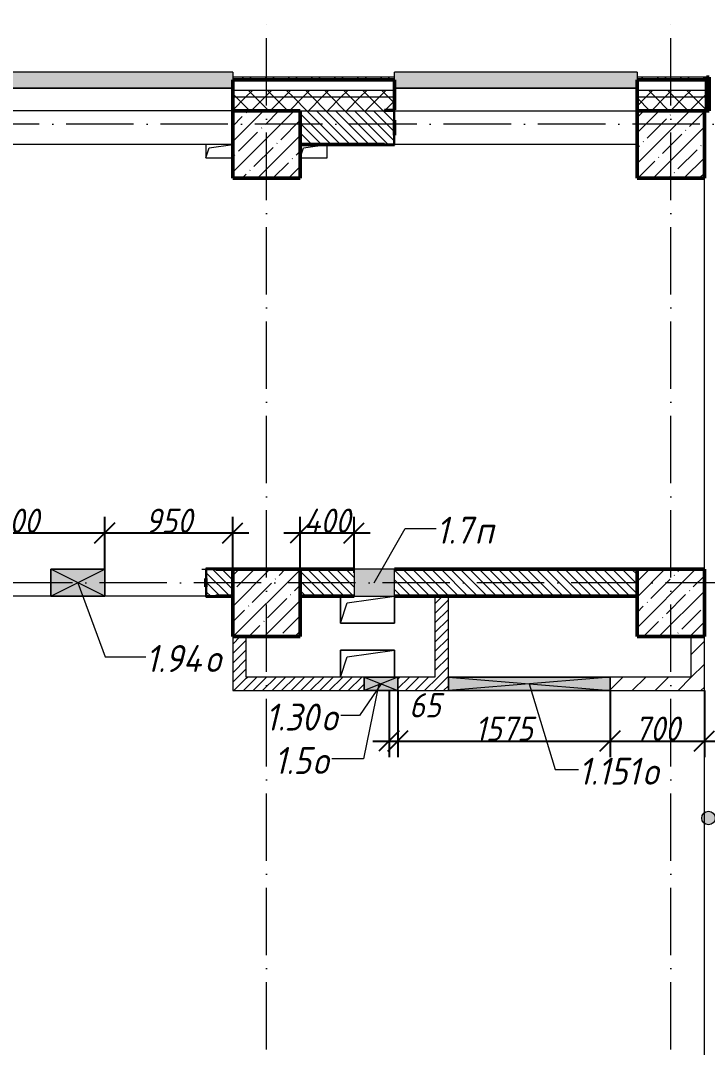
# Model space of a CAD drawing. Header units: millimetres. Extents: x -401725 to 250493, y 305116 to 802890.
# Drawn here: x -143290 to -138193, y 461550 to 469166 of the extents above; entities that cross this region are included whole.
import ezdxf

# ---------------------------------------------------------------- set-up
doc = ezdxf.new("R2010")
doc.units = ezdxf.units.MM
doc.linetypes.add('50_200_ШТРИХ_1Т_ш5_п1_п1_', pattern=[700, 500, -100, 0, -100])
for name, color, linetype, lineweight in [('A-____-____-DIMS', 7, 'Continuous', 9), ('A-DETL-GENF-OTLN', 7, 'Continuous', 9), ('A-FLOR-____-OTLN', 7, 'Continuous', 9), ('A-GENM-____-MCUT', 7, 'Continuous', 25), ('A-GENM-____-OTLN', 7, 'Continuous', 9), ('A-GENM-____-OTLN-1', 7, 'Continuous', 25), ('A-GLAZ-____-IDEN', 7, 'Continuous', 9), ('A-GLAZ-____-OTLN', 7, 'Continuous', 9), ('A-WALL-____-MCUT-2', 7, 'Continuous', 50), ('A-WALL-____-MCUT-3', 7, 'Continuous', 9), ('A-WALL-____-OTLN', 7, 'Continuous', 9), ('A-WALL-____-PATT-1', 7, 'Continuous', 9), ('A-WALL-FNSH-MCUT-1', 7, 'Continuous', 9), ('G-____-____-TEXT', 7, 'Continuous', 9), ('I-WALL-____-OTLN', 7, 'Continuous', 9), ('S-COLS-____-MCUT', 7, 'Continuous', 50), ('S-COLS-____-OTLN', 7, 'Continuous', 9), ('S-GRID-____-OTLN-1', 7, '50_200_ШТРИХ_1Т_ш5_п1_п1_', 9)]:
    doc.layers.add(name, color=color, linetype=linetype, lineweight=lineweight)
doc.layers.add('A-GLAZ-____-OTLN-1', color=7, linetype='Continuous', lineweight=9, true_color=0xc0c0c0)
doc.styles.add('ISOCPEUR_I_10', font='isocpeui.ttf', dxfattribs={"width": 0.9, "height": 180})
doc.styles.add('ISOCPEUR_I_9', font='isocpeui.ttf', dxfattribs={"width": 0.9, "height": 250})
doc.dimstyles.new('ISO-1_8_0_9К_СРЕДНИЙ_Кладочные_3', dxfattribs={"dimscale": 304.8, "dimtxt": 179.276612, "dimasz": 0.492126, "dimexe": 0.393701, "dimexo": 0, "dimgap": 0, "dimtad": 1, "dimdec": 3, "dimrnd": 0.001, "dimdsep": 46, "dimtxsty": 'ISOCPEUR_I_10', "dimblk1": 'OBLIQUE', "dimblk2": 'OBLIQUE', "dimsah": 1, "dimcen": 0.09, "dimdle": 0.393701, "dimazin": 0, "dimtfac": 1, "dimtdec": 4, "dimtix": 1, "dimtmove": 0, "dimatfit": 3, "dimfxl": 1, "dimtvp": 1, "dimtolj": 1, "dimtzin": 0, "dimarcsym": 2})
doc.dimstyles.new('ISO-1_8_0_9К_СРЕДНИЙ_Кладочные_4', dxfattribs={"dimscale": 304.8, "dimtxt": 179.276612, "dimasz": 0.492126, "dimexe": 0.393701, "dimexo": 0, "dimgap": 0, "dimtad": 1, "dimdec": 3, "dimrnd": 0.001, "dimdsep": 46, "dimtxsty": 'ISOCPEUR_I_10', "dimblk1": 'OBLIQUE', "dimblk2": 'OBLIQUE', "dimsah": 1, "dimcen": 0.09, "dimdle": 0.393701, "dimazin": 0, "dimtfac": 1, "dimtdec": 4, "dimtix": 1, "dimtmove": 1, "dimatfit": 3, "dimfxl": 1, "dimtvp": 1, "dimtolj": 1, "dimtzin": 0, "dimarcsym": 2})
pattern_1 = [(45, (-176515.07, 459015.94), (-70.71068, 70.71068), []), (135, (-176515.07, 459015.94), (-70.71068, -70.71068), [])]
pattern_2 = [(135, (-176515.067, 459015.94), (-35.35534, -35.35534), [])]
pattern_3 = [(45, (-176515.067, 459015.94), (-35.35534, 35.35534), [])]
pattern_4 = [(45, (-176515.07, 459015.94), (-84.8528, 84.8528), [])]

# ---------------------------------------------------------------- blocks, each defined once
blk = doc.blocks.new('BSC_Колонна _Прямоугольная - 500х500-V75-АР1_План отверстий 1 этажа в осях 1-64_А-ГГ')
at = {"layer": 'S-COLS-____-OTLN'}
h = blk.add_hatch(dxfattribs=at)
h.set_pattern_fill('FP_107', color=256, style=0, pattern_type=2)
h.set_pattern_definition([(45, (-38050, -5831.04), (-114.04925, 114.04925), []), (45, (-37935.95, -5831.04), (-114.04925, 114.04925), [201.613, -40.323, 3.353, -36.97])])
h.paths.add_polyline_path([(-250, -250), (250, -250), (250, 250), (-250, 250)], flags=0)
at = {"layer": 'S-COLS-____-MCUT'}
for p, q in [((250, 250), (-250, 250)), ((-250, 250), (-250, -250)), ((250, -250), (250, 250)), ((-250, -250), (250, -250))]:
    blk.add_line(p, q, dxfattribs=at)
blk = doc.blocks.new('BSC_Колонна _Прямоугольная - 500х500-V104-АР1_План отверстий 1 этажа в осях 1-64_А-ГГ')
at = {"layer": 'S-COLS-____-OTLN'}
h = blk.add_hatch(dxfattribs=at)
h.set_pattern_fill('FP_136', color=256, style=0, pattern_type=2)
h.set_pattern_definition([(45, (-35050, -5831.04), (-114.04925, 114.04925), []), (45, (-34935.95, -5831.04), (-114.04925, 114.04925), [201.613, -40.323, 3.353, -36.97])])
h.paths.add_polyline_path([(-250, -250), (250, -250), (250, 250), (-250, 250)], flags=0)
at = {"layer": 'S-COLS-____-MCUT'}
for p, q in [((250, 250), (-250, 250)), ((-250, 250), (-250, -250)), ((250, -250), (250, 250)), ((-250, -250), (250, -250))]:
    blk.add_line(p, q, dxfattribs=at)
blk = doc.blocks.new('BSC_Колонна _Прямоугольная - 500х500-V105-АР1_План отверстий 1 этажа в осях 1-64_А-ГГ')
at = {"layer": 'S-COLS-____-OTLN'}
h = blk.add_hatch(dxfattribs=at)
h.set_pattern_fill('FP_137', color=256, style=0, pattern_type=2)
h.set_pattern_definition([(45, (-38050, -9231.04), (-114.04925, 114.04925), []), (45, (-37935.95, -9231.04), (-114.04925, 114.04925), [201.613, -40.323, 3.353, -36.97])])
h.paths.add_polyline_path([(-250, -250), (250, -250), (250, 250), (-250, 250), (-250, 103.4)], flags=0)
at = {"layer": 'S-COLS-____-MCUT'}
for p, q in [((250, 250), (-250, 250)), ((-250, 250), (-250, -250)), ((250, -250), (250, 250)), ((-250, -250), (250, -250))]:
    blk.add_line(p, q, dxfattribs=at)
blk = doc.blocks.new('Фахверк_СКБ_Уголок - 250_2700-27497298-АР1_План отверстий 1 этажа в осях 1-64_А-ГГ')
at = {"layer": 'A-GENM-____-MCUT'}
for p, q in [((200, 181), (125, 181)), ((125, 181), (125, 106)), ((131, 106), (131, 175)), ((131, 175), (200, 175)), ((200, 175), (200, 181)), ((125, 106), (131, 106)), ((131, -6), (125, -6)), ((125, -6), (125, -81)), ((131, -75), (131, -6)), ((200, -75), (131, -75)), ((200, -81), (200, -75)), ((125, -81), (200, -81))]:
    blk.add_line(p, q, dxfattribs=at)
blk = doc.blocks.new('Фахверк_СКБ_Уголок - 200_4010_1-27904659-АР1_План отверстий 1 этажа в осях 1-64_А-ГГ')
at = {"layer": 'A-GENM-____-MCUT'}
for p, q in [((125, 156), (50, 156)), ((50, 156), (50, 150)), ((125, 81), (125, 156)), ((50, 150), (119, 150)), ((119, 150), (119, 81)), ((119, 81), (125, 81)), ((125, 19), (119, 19)), ((119, 19), (119, -50)), ((125, -56), (125, 19)), ((119, -50), (50, -50)), ((50, -50), (50, -56)), ((50, -56), (125, -56))]:
    blk.add_line(p, q, dxfattribs=at)
blk = doc.blocks.new('AR_Отверстие Ниша - Лючок-32404260-АР1_План отверстий 1 этажа в осях 1-64_А-ГГ')
at = {"layer": 'A-GLAZ-____-OTLN'}
blk.add_hatch(color=256, dxfattribs=at).paths.add_polyline_path([(150, 100), (-150, 100), (-150, -100), (150, -100)], flags=0)
for p, q in [((150, 100), (-150, 100)), ((-150, 100), (-150, -100)), ((150, -100), (150, 100)), ((-150, -100), (150, -100))]:
    blk.add_line(p, q, dxfattribs=at)
blk = doc.blocks.new('AR_Отверстие прямоугольное _в плите_ - AR_Отверстие прямоугольное _в плите_-30459223-АР1_План отверстий 1 этажа в осях 1-64_А-ГГ')
at = {"layer": 'A-GENM-____-OTLN'}
for p, q in [((-200, 100), (-200, -100)), ((-150, 50), (200, 100)), ((200, -100), (200, 100)), ((-200, -100), (-150, 50)), ((-200, -100), (200, -100))]:
    blk.add_line(p, q, dxfattribs=at)
blk = doc.blocks.new('AR_Отверстие прямоугольное _в плите_ - AR_Отверстие прямоугольное _в плите_-V178-АР1_План отверстий 1 этажа в осях 1-64_А-ГГ')
at = {"layer": 'A-GENM-____-OTLN'}
for p, q in [((-100, 50), (-100, -50)), ((-100, -50), (-75, 25)), ((-75, 25), (100, 50)), ((-100, -50), (100, -50))]:
    blk.add_line(p, q, dxfattribs=at)
blk = doc.blocks.new('AR_Отверстие прямоугольное _в плите_ - AR_Отверстие прямоугольное _в плите_-V177-АР1_План отверстий 1 этажа в осях 1-64_А-ГГ')
at = {"layer": 'A-GENM-____-OTLN'}
for p, q in [((-100, -50), (-75, 25)), ((-75, 25), (100, 50)), ((100, -50), (100, 50)), ((-100, -50), (100, -50))]:
    blk.add_line(p, q, dxfattribs=at)
blk = doc.blocks.new('AR_Отверстие прямоугольное _в плите_ - AR_Отверстие прямоугольное _в плите_-V203-АР1_План отверстий 1 этажа в осях 1-64_А-ГГ')
at = {"layer": 'A-GENM-____-OTLN'}
for p, q in [((200, 100), (-200, 100)), ((-200, 100), (-200, -100)), ((-150, 50), (200, 100)), ((200, -100), (200, 100)), ((-200, -100), (-150, 50))]:
    blk.add_line(p, q, dxfattribs=at)
blk = doc.blocks.new('Отлив_СКБ - Отлив витража_120_НВФ-31885689-АР1_План отверстий 1 этажа в осях 1-64_А-ГГ')
at = {"layer": 'A-GLAZ-____-OTLN-1'}
for points in [[(1800, 2), (1800, 120), (0, 120), (0, 2), (1264.5, 2)], [(1264.5, 0), (1800, 0), (1800, 2), (0, 2), (0, 0)]]:
    blk.add_hatch(color=256, dxfattribs=at).paths.add_polyline_path(points, flags=0)
at = {"layer": 'A-GLAZ-____-OTLN'}
for p, q in [((0, 83), (0, 120)), ((1800, 120), (0, 120)), ((1800, 120), (1800, 83)), ((0, 2), (1800, 2)), ((1800, 0), (0, 0))]:
    blk.add_line(p, q, dxfattribs=at)
blk = doc.blocks.new('Стены 4 - Стены 4-31195499-АР1_План отверстий 1 этажа в осях 1-64_А-ГГ')
at = {"layer": 'A-WALL-____-MCUT-2'}
for p, q in [((-1798.5, 41030.2), (-1798.5, 41010.2)), ((-1548.5, 41030.2), (-1798.5, 41030.2)), ((-1798.5, 41010.2), (-1548.5, 41010.2)), ((-1548.5, 41010.2), (-1548.5, 41030.2))]:
    blk.add_line(p, q, dxfattribs=at)
blk = doc.blocks.new('AR_Отверстие прямоугольное _в стене__БезПР - AR_Отверстие прямоугольное _в стене__БезПР-36428102-АР1_План отверстий 1 этажа в осях 1-64_А-ГГ')
at = {"layer": 'A-GLAZ-____-OTLN'}
blk.add_hatch(color=256, dxfattribs=at).paths.add_polyline_path([(600, -50), (600, 50), (-600, 50), (-600, -50)], flags=0)
at = {"layer": 'A-DETL-GENF-OTLN'}
for p, q in [((-600, -50), (-600, 50)), ((-600, 50), (600, 50)), ((600, 50), (-600, -50)), ((-600, 50), (600, -50)), ((600, 50), (-600, 50)), ((-600, 50), (-600, -50)), ((600, 50), (600, -50)), ((600, -50), (600, 50)), ((600, -50), (-600, -50)), ((-600, -50), (600, -50))]:
    blk.add_line(p, q, dxfattribs=at)
at = {"layer": 'A-GLAZ-____-OTLN'}
blk.add_line((600, 50), (-600, 50), dxfattribs=at)
blk = doc.blocks.new('AR_Отверстие прямоугольное _в стене__БезПР - AR_Отверстие прямоугольное _в стене__БезПР-36428135-АР1_План отверстий 1 этажа в осях 1-64_А-ГГ')
at = {"layer": 'A-GLAZ-____-OTLN'}
blk.add_hatch(color=256, dxfattribs=at).paths.add_polyline_path([(125, -50), (125, 50), (-125, 50), (-125, -50)], flags=0)
at = {"layer": 'A-DETL-GENF-OTLN'}
for p, q in [((-125, -50), (-125, 50)), ((-125, 50), (125, 50)), ((125, 50), (-125, -50)), ((-125, 50), (125, -50)), ((125, 50), (-125, 50)), ((-125, 50), (-125, -50)), ((125, 50), (125, -50)), ((125, -50), (125, 50)), ((125, -50), (-125, -50)), ((-125, -50), (125, -50))]:
    blk.add_line(p, q, dxfattribs=at)
blk = doc.blocks.new('AR_Отверстие прямоугольное _в стене__БезПР - AR_Отверстие прямоугольное _в стене__БезПР-36428632-АР1_План отверстий 1 этажа в осях 1-64_А-ГГ')
at = {"layer": 'A-GLAZ-____-OTLN'}
blk.add_hatch(color=256, dxfattribs=at).paths.add_polyline_path([(-200, 100), (-200, -100), (200, -100), (200, 100)], flags=0)
at = {"layer": 'A-DETL-GENF-OTLN'}
for p, q in [((-200, -100), (-200, 100)), ((-200, 100), (200, 100)), ((200, 100), (-200, -100)), ((-200, 100), (200, -100)), ((200, 100), (-200, 100)), ((-200, 100), (-200, -100)), ((200, 100), (200, -100)), ((200, -100), (200, 100)), ((200, -100), (-200, -100)), ((-200, -100), (200, -100))]:
    blk.add_line(p, q, dxfattribs=at)
at = {"layer": 'A-GLAZ-____-OTLN'}
blk.add_line((200, 100), (-200, 100), dxfattribs=at)
blk = doc.blocks.new('_Oblique')
at = {"color": 0, "linetype": 'ByBlock', "lineweight": -2}
blk.add_line((-0.5, -0.5), (0.5, 0.5), dxfattribs=at)
blk = doc.blocks.new('*D13389')
at = {"layer": 'A-____-____-DIMS', "color": 0, "lineweight": -2, "transparency": 16777216}
for p, q in [((-141215.1, 465097), (-141215.1, 465486.4)), ((-140815.1, 465070.5), (-140815.1, 465486.4)), ((-141335.1, 465366.4), (-140695.1, 465366.4))]:
    blk.add_line(p, q, dxfattribs=at)
at = {"layer": 'Defpoints', "color": 0, "transparency": 16777216}
for p in [(-140815.1, 465366.4), (-141215.1, 465097), (-140815.1, 465070.5)]:
    blk.add_point(p, dxfattribs=at)
at = {"layer": 'A-____-____-DIMS', "color": 0, "lineweight": -2, "transparency": 16777216, "xscale": 150, "yscale": 150, "zscale": 150, "rotation": 180}
blk.add_blockref('_Oblique', (-141215.1, 465366.4), dxfattribs=at)
at = {"layer": 'A-____-____-DIMS', "color": 0, "lineweight": -2, "transparency": 16777216, "xscale": 150, "yscale": 150, "zscale": 150}
blk.add_blockref('_Oblique', (-140815.1, 465366.4), dxfattribs=at)
at = {"layer": 'A-____-____-DIMS', "color": 0, "transparency": 16777216, "insert": (-141015.1, 465456.4), "char_height": 180, "width": 426.127, "attachment_point": 5, "style": 'ISOCPEUR_I_10'}
blk.add_mtext('\\A1;400', dxfattribs=at)
blk = doc.blocks.new('*D13390')
at = {"layer": 'A-____-____-DIMS', "color": 0, "lineweight": -2, "transparency": 16777216}
for p, q in [((-144065.1, 465031.5), (-144065.1, 465486.4)), ((-142665.1, 465097), (-142665.1, 465486.4)), ((-144185.1, 465366.4), (-142545.1, 465366.4))]:
    blk.add_line(p, q, dxfattribs=at)
at = {"layer": 'Defpoints', "color": 0, "transparency": 16777216}
for p in [(-142665.1, 465366.4), (-142665.1, 465097), (-144065.1, 465031.5)]:
    blk.add_point(p, dxfattribs=at)
at = {"layer": 'A-____-____-DIMS', "color": 0, "lineweight": -2, "transparency": 16777216, "xscale": 150, "yscale": 150, "zscale": 150, "rotation": 180}
blk.add_blockref('_Oblique', (-144065.1, 465366.4), dxfattribs=at)
at = {"layer": 'A-____-____-DIMS', "color": 0, "lineweight": -2, "transparency": 16777216, "xscale": 150, "yscale": 150, "zscale": 150}
blk.add_blockref('_Oblique', (-142665.1, 465366.4), dxfattribs=at)
at = {"layer": 'A-____-____-DIMS', "color": 0, "transparency": 16777216, "insert": (-143365.1, 465456.4), "char_height": 180, "width": 521.281, "attachment_point": 5, "style": 'ISOCPEUR_I_10'}
blk.add_mtext('\\A1;1400', dxfattribs=at)
blk = doc.blocks.new('*D13391')
at = {"layer": 'A-____-____-DIMS', "color": 0, "lineweight": -2, "transparency": 16777216}
for p, q in [((-142665.1, 465097), (-142665.1, 465486.4)), ((-141715.1, 465097), (-141715.1, 465486.4)), ((-142785.1, 465366.4), (-141595.1, 465366.4))]:
    blk.add_line(p, q, dxfattribs=at)
at = {"layer": 'Defpoints', "color": 0, "transparency": 16777216}
for p in [(-141715.1, 465366.4), (-142665.1, 465097), (-141715.1, 465097)]:
    blk.add_point(p, dxfattribs=at)
at = {"layer": 'A-____-____-DIMS', "color": 0, "lineweight": -2, "transparency": 16777216, "xscale": 150, "yscale": 150, "zscale": 150, "rotation": 180}
blk.add_blockref('_Oblique', (-142665.1, 465366.4), dxfattribs=at)
at = {"layer": 'A-____-____-DIMS', "color": 0, "lineweight": -2, "transparency": 16777216, "xscale": 150, "yscale": 150, "zscale": 150}
blk.add_blockref('_Oblique', (-141715.1, 465366.4), dxfattribs=at)
at = {"layer": 'A-____-____-DIMS', "color": 0, "transparency": 16777216, "insert": (-142190.1, 465456.4), "char_height": 180, "width": 409.578, "attachment_point": 5, "style": 'ISOCPEUR_I_10'}
blk.add_mtext('\\A1;950', dxfattribs=at)
blk = doc.blocks.new('*D13441')
at = {"layer": 'A-____-____-DIMS', "color": 0, "lineweight": -2, "transparency": 16777216}
for p, q in [((-140555.1, 464197), (-140555.1, 463702.6)), ((-140490.1, 464197), (-140490.1, 463702.6)), ((-140675.1, 463822.6), (-140370.1, 463822.6))]:
    blk.add_line(p, q, dxfattribs=at)
at = {"layer": 'Defpoints', "color": 0, "transparency": 16777216}
for p in [(-140555.1, 464197), (-140490.1, 464197), (-140490.1, 463822.6)]:
    blk.add_point(p, dxfattribs=at)
at = {"layer": 'A-____-____-DIMS', "color": 0, "lineweight": -2, "transparency": 16777216, "xscale": 150, "yscale": 150, "zscale": 150, "rotation": 180}
blk.add_blockref('_Oblique', (-140555.1, 463822.6), dxfattribs=at)
at = {"layer": 'A-____-____-DIMS', "color": 0, "lineweight": -2, "transparency": 16777216, "xscale": 150, "yscale": 150, "zscale": 150}
blk.add_blockref('_Oblique', (-140490.1, 463822.6), dxfattribs=at)
at = {"layer": 'A-____-____-DIMS', "color": 0, "transparency": 16777216, "insert": (-140406.6, 464177.7), "char_height": 180, "width": 273.052, "attachment_point": 1, "line_spacing_factor": 1.149209, "style": 'ISOCPEUR_I_10'}
blk.add_mtext('\\A1;65', dxfattribs=at)
blk = doc.blocks.new('*D13442')
at = {"layer": 'A-____-____-DIMS', "color": 0, "lineweight": -2, "transparency": 16777216}
for p, q in [((-140490.1, 464197), (-140490.1, 463702.6)), ((-138915.1, 464197), (-138915.1, 463702.6)), ((-140610.1, 463822.6), (-138795.1, 463822.6))]:
    blk.add_line(p, q, dxfattribs=at)
at = {"layer": 'Defpoints', "color": 0, "transparency": 16777216}
for p in [(-140490.1, 464197), (-138915.1, 464197), (-138915.1, 463822.6)]:
    blk.add_point(p, dxfattribs=at)
at = {"layer": 'A-____-____-DIMS', "color": 0, "lineweight": -2, "transparency": 16777216, "xscale": 150, "yscale": 150, "zscale": 150, "rotation": 180}
blk.add_blockref('_Oblique', (-140490.1, 463822.6), dxfattribs=at)
at = {"layer": 'A-____-____-DIMS', "color": 0, "lineweight": -2, "transparency": 16777216, "xscale": 150, "yscale": 150, "zscale": 150}
blk.add_blockref('_Oblique', (-138915.1, 463822.6), dxfattribs=at)
at = {"layer": 'A-____-____-DIMS', "color": 0, "transparency": 16777216, "insert": (-139702.6, 463913.7), "char_height": 180, "width": 504.733, "attachment_point": 5, "style": 'ISOCPEUR_I_10'}
blk.add_mtext('\\A1;1575', dxfattribs=at)
blk = doc.blocks.new('*D13443')
at = {"layer": 'A-____-____-DIMS', "color": 0, "lineweight": -2, "transparency": 16777216}
for p, q in [((-138915.1, 464197), (-138915.1, 463702.6)), ((-138215.1, 464197), (-138215.1, 463702.6)), ((-139035.1, 463822.6), (-138095.1, 463822.6))]:
    blk.add_line(p, q, dxfattribs=at)
at = {"layer": 'Defpoints', "color": 0, "transparency": 16777216}
for p in [(-138915.1, 464197), (-138215.1, 464197), (-138215.1, 463822.6)]:
    blk.add_point(p, dxfattribs=at)
at = {"layer": 'A-____-____-DIMS', "color": 0, "lineweight": -2, "transparency": 16777216, "xscale": 150, "yscale": 150, "zscale": 150, "rotation": 180}
blk.add_blockref('_Oblique', (-138915.1, 463822.6), dxfattribs=at)
at = {"layer": 'A-____-____-DIMS', "color": 0, "lineweight": -2, "transparency": 16777216, "xscale": 150, "yscale": 150, "zscale": 150}
blk.add_blockref('_Oblique', (-138215.1, 463822.6), dxfattribs=at)
at = {"layer": 'A-____-____-DIMS', "color": 0, "transparency": 16777216, "insert": (-138565.1, 463913.7), "char_height": 180, "width": 409.578, "attachment_point": 5, "style": 'ISOCPEUR_I_10'}
blk.add_mtext('\\A1;700', dxfattribs=at)

msp = doc.modelspace()

# ---------------------------------------------------------------- hatches: boundary and pattern name
at = {"layer": 'A-WALL-____-PATT-1'}
h = msp.add_hatch(dxfattribs=at)
h.set_pattern_fill('FP_3', color=256, style=0, pattern_type=2)
h.set_pattern_definition([(45, (-176515.07, 459015.94), (-85.5366, 85.5366), []), (45, (-176458.04, 459015.94), (-85.5366, 85.5366), [])])
h.paths.add_polyline_path([(-138200.0675, 468726.983), (-138200.0675, 468746.983), (-138715.0675, 468746.983), (-138715.0675, 468726.983), (-138529.5354, 468726.983)], flags=0)
h.paths.add_polyline_path([(-140515.0675, 468726.983), (-140515.0675, 468746.983), (-141715.0675, 468746.983), (-141715.0675, 468726.983), (-141180.7318, 468726.983)], flags=0)
h.paths.add_polyline_path([(-143515.0675, 468726.983), (-143515.0675, 468746.983), (-144715.0675, 468746.983), (-144715.0675, 468726.983)], flags=0)
h.paths.add_polyline_path([(-146515.0675, 468726.983), (-146515.0675, 468746.983), (-147715.0675, 468746.983), (-147715.0675, 468726.983)], flags=0)
h.paths.add_polyline_path([(-149515.0675, 468726.983), (-149515.0675, 468746.983), (-152665.0675, 468746.983), (-152665.0675, 468726.983), (-151785.5175, 468726.983)], flags=0)
h = msp.add_hatch(dxfattribs=at)
h.set_pattern_fill('FP_1', color=256, style=0, pattern_type=2)
h.set_pattern_definition(pattern_1)
h.paths.add_polyline_path([(-138529.5354, 468596.983), (-138200.0675, 468596.983), (-138200.0675, 468646.983), (-138715.0675, 468646.983), (-138715.0675, 468596.983)], flags=0)
h.paths.add_polyline_path([(-140515.0675, 468596.983), (-140515.0675, 468646.983), (-141715.0675, 468646.983), (-141715.0675, 468596.983), (-141180.7318, 468596.983)], flags=0)
h.paths.add_polyline_path([(-143515.0675, 468596.983), (-143515.0675, 468646.983), (-144715.0675, 468646.983), (-144715.0675, 468596.983)], flags=0)
h.paths.add_polyline_path([(-146515.0675, 468596.983), (-146515.0675, 468646.983), (-147715.0675, 468646.983), (-147715.0675, 468596.983)], flags=0)
h.paths.add_polyline_path([(-149515.0675, 468596.983), (-149515.0675, 468646.983), (-152688.0675, 468646.983), (-152688.0675, 468596.983), (-151785.5175, 468596.983)], flags=0)
h = msp.add_hatch(dxfattribs=at)
h.set_pattern_fill('FP_1', color=256, style=0, pattern_type=2)
h.set_pattern_definition(pattern_1)
h.paths.add_polyline_path([(-138529.5354, 468496.983), (-138200.0675, 468496.983), (-138200.0675, 468596.983), (-138715.0675, 468596.983), (-138715.0675, 468496.983)], flags=0)
h.paths.add_polyline_path([(-141715.0675, 468496.983), (-140590.0675, 468496.983), (-140590.0675, 468502.983), (-140515.0675, 468502.983), (-140515.0675, 468596.983), (-141715.0675, 468596.983)], flags=0)
h.paths.add_polyline_path([(-143590.0675, 468496.983), (-143590.0675, 468502.983), (-143515.0675, 468502.983), (-143515.0675, 468596.983), (-144715.0675, 468596.983), (-144715.0675, 468502.983), (-144640.0675, 468502.983), (-144640.0675, 468496.983)], flags=0)
h.paths.add_polyline_path([(-146590.0675, 468496.983), (-146590.0675, 468502.983), (-146515.0675, 468502.983), (-146515.0675, 468596.983), (-147715.0675, 468596.983), (-147715.0675, 468496.983), (-147215.0675, 468496.983)], flags=0)
h.paths.add_polyline_path([(-149590.0675, 468496.983), (-149590.0675, 468502.983), (-149515.0675, 468502.983), (-149515.0675, 468596.983), (-152688.0675, 468596.983), (-152688.0675, 468496.983), (-150215.0675, 468496.983)], flags=0)
h = msp.add_hatch(dxfattribs=at)
h.set_pattern_fill('FP_6', color=256, style=0, pattern_type=2)
h.set_pattern_definition(pattern_2)
h.paths.add_polyline_path([(-141215.0675, 468246.983), (-140521.0675, 468246.983), (-140521.0675, 468315.983), (-140515.0675, 468315.983), (-140515.0675, 468427.983), (-140521.0675, 468427.983), (-140521.0675, 468496.983), (-141215.0675, 468496.983)], flags=0)
h = msp.add_hatch(dxfattribs=at)
h.set_pattern_fill('FP_6', color=256, style=0, pattern_type=2)
h.set_pattern_definition(pattern_2)
h.paths.add_polyline_path([(-141840.0675, 464896.983), (-141715.0675, 464896.983), (-141715.0675, 465096.983), (-141909.0675, 465096.983), (-141909.0675, 465027.983), (-141915.0675, 465027.983), (-141915.0675, 464965.983), (-141909.0675, 464965.983), (-141909.0675, 464896.983)], flags=0)
h.paths.add_polyline_path([(-143790.0675, 464896.983), (-143721.0675, 464896.983), (-143721.0675, 464965.983), (-143715.0675, 464965.983), (-143715.0675, 465027.983), (-143721.0675, 465027.983), (-143721.0675, 465096.983), (-144065.0675, 465096.983), (-144065.0675, 464896.983)], flags=0)
h.paths.add_polyline_path([(-145409.0675, 464896.983), (-144665.0675, 464896.983), (-144665.0675, 465096.983), (-145409.0675, 465096.983), (-145409.0675, 465027.983), (-145415.0675, 465027.983), (-145415.0675, 464965.983), (-145409.0675, 464965.983), (-145409.0675, 464910.3909)], flags=0)
h.paths.add_polyline_path([(-146121.0675, 464896.983), (-146121.0675, 464965.983), (-146115.0675, 464965.983), (-146115.0675, 465027.983), (-146121.0675, 465027.983), (-146121.0675, 465096.983), (-146409.0675, 465096.983), (-146409.0675, 465027.983), (-146415.0675, 465027.983), (-146415.0675, 464965.983), (-146409.0675, 464965.983), (-146409.0675, 464896.983), (-146190.0675, 464896.983)], flags=0)
h.paths.add_polyline_path([(-147121.0675, 464896.983), (-147121.0675, 464965.983), (-147115.0675, 464965.983), (-147115.0675, 465027.983), (-147121.0675, 465027.983), (-147121.0675, 465096.983), (-147215.0675, 465096.983), (-147215.0675, 464896.983), (-147190.0675, 464896.983)], flags=0)
h = msp.add_hatch(dxfattribs=at)
h.set_pattern_fill('FP_6', color=256, style=0, pattern_type=2)
h.set_pattern_definition(pattern_2)
h.paths.add_polyline_path([(-140515.0675, 464896.983), (-138715.0675, 464896.983), (-138715.0675, 465096.983), (-140515.0675, 465096.983)], flags=0)
h.paths.add_polyline_path([(-141215.0675, 464896.983), (-140815.0675, 464896.983), (-140815.0675, 465096.983), (-141215.0675, 465096.983)], flags=0)
h = msp.add_hatch(dxfattribs=at)
h.set_pattern_fill('FP_5', color=256, style=0, pattern_type=2)
h.set_pattern_definition(pattern_3)
h.paths.add_polyline_path([(-140115.0675, 464296.983), (-140115.0675, 464896.983), (-140215.0675, 464896.983), (-140215.0675, 464296.983)], flags=0)
h = msp.add_hatch(dxfattribs=at)
h.set_pattern_fill('FP_5', color=256, style=0, pattern_type=2)
h.set_pattern_definition(pattern_3)
h.paths.add_polyline_path([(-141615.0675, 464196.983), (-141615.0675, 464596.983), (-141715.0675, 464596.983), (-141715.0675, 464196.983)], flags=0)
h = msp.add_hatch(dxfattribs=at)
h.set_pattern_fill('FP_4', color=256, style=0, pattern_type=2)
h.set_pattern_definition(pattern_4)
h.paths.add_polyline_path([(-138215.0675, 464196.983), (-138215.0675, 464596.983), (-138315.0675, 464596.983), (-138315.0675, 464196.983)], flags=0)
h = msp.add_hatch(dxfattribs=at)
h.set_pattern_fill('FP_5', color=256, style=0, pattern_type=2)
h.set_pattern_definition(pattern_3)
h.paths.add_polyline_path([(-140115.0675, 464196.983), (-140115.0675, 464296.983), (-140490.0675, 464296.983), (-140490.0675, 464196.983)], flags=0)
h.paths.add_polyline_path([(-141180.7318, 464196.983), (-140740.0675, 464196.983), (-140740.0675, 464296.983), (-141615.0675, 464296.983), (-141615.0675, 464196.983)], flags=0)
h = msp.add_hatch(dxfattribs=at)
h.set_pattern_fill('FP_4', color=256, style=0, pattern_type=2)
h.set_pattern_definition(pattern_4)
h.paths.add_polyline_path([(-138315.0675, 464196.983), (-138315.0675, 464296.983), (-138915.0675, 464296.983), (-138915.0675, 464196.983)], flags=0)
at = {"layer": 'G-____-____-TEXT'}
h = msp.add_hatch(color=256, dxfattribs=at)
edge = h.paths.add_edge_path(flags=0)
edge.add_arc((-138185.073, 463251.3472), 50, 0, 360)
at = {"layer": 'S-COLS-____-OTLN'}
h = msp.add_hatch(dxfattribs=at)
h.set_pattern_fill('FP_27', color=256, style=0, pattern_type=2)
h.set_pattern_definition([(45, (-176515.07, 459015.94), (-114.04925, 114.04925), []), (45, (-176401.02, 459015.94), (-114.04925, 114.04925), [201.612, -40.322, 3.353, -36.97])])
h.paths.add_polyline_path([(-141715.0675, 467996.983), (-141215.0675, 467996.983), (-141215.0675, 468496.983), (-141715.0675, 468496.983)], flags=0)

# ---------------------------------------------------------------- linework, layer by layer
at = {"layer": 'A-FLOR-____-OTLN'}
for p, q in [((-138215.0675, 465096.983), (-138215.0675, 467996.983)), ((-140915.0675, 464696.983), (-140915.0675, 464896.983)), ((-140515.0675, 464896.983), (-140515.0675, 464696.983)), ((-140515.0675, 464696.983), (-140915.0675, 464696.983)), ((-140915.0675, 464496.983), (-140515.0675, 464496.983)), ((-140915.0675, 464296.983), (-140915.0675, 464496.983)), ((-140515.0675, 464496.983), (-140515.0675, 464296.983)), ((-138215.0675, 457596.983), (-138215.0675, 464196.983))]:
    msp.add_line(p, q, dxfattribs=at)
at = {"layer": 'A-GLAZ-____-IDEN'}
for p, q in [((-140665.0675, 464996.983), (-140435.4199, 465398.5954)), ((-140435.4199, 465398.5954), (-140205.7724, 465398.5954)), ((-142865.0675, 464996.983), (-142662.2869, 464446.8516)), ((-142662.2869, 464446.8516), (-142360.8518, 464446.8516)), ((-140615.0675, 464246.983), (-140774.7083, 464012.4696)), ((-140630.0675, 464246.983), (-140744.6946, 463690.7224)), ((-139515.0675, 464246.983), (-139323.3667, 463610.9968)), ((-140774.7083, 464012.4696), (-140913.6521, 464012.4696)), ((-140744.6946, 463690.7224), (-140978.896, 463690.7224)), ((-139323.3667, 463610.9968), (-139150.0214, 463610.9968))]:
    msp.add_line(p, q, dxfattribs=at)
at = {"layer": 'A-WALL-____-MCUT-2'}
for p, q in [((-140515.0675, 468726.983), (-141715.0675, 468726.983)), ((-141715.0675, 468726.983), (-141715.0675, 468496.983)), ((-140515.0675, 468502.983), (-140515.0675, 468726.983)), ((-138200.0675, 468726.983), (-138715.0675, 468726.983)), ((-138715.0675, 468726.983), (-138715.0675, 468496.983)), ((-138200.0675, 468496.983), (-138200.0675, 468726.983)), ((-141715.0675, 468496.983), (-141215.0675, 468496.983)), ((-141215.0675, 468496.983), (-141215.0675, 468246.983)), ((-138215.0675, 468496.983), (-138200.0675, 468496.983)), ((-140515.0675, 468315.983), (-140515.0675, 468427.983)), ((-141215.0675, 468246.983), (-140590.0675, 468246.983)), ((-141715.0675, 465096.983), (-141840.0675, 465096.983)), ((-140815.0675, 465096.983), (-141215.0675, 465096.983)), ((-138715.0675, 465096.983), (-140515.0675, 465096.983)), ((-141915.0675, 465027.983), (-141915.0675, 464965.983)), ((-141840.0675, 464896.983), (-141715.0675, 464896.983)), ((-141215.0675, 464896.983), (-140815.0675, 464896.983)), ((-140515.0675, 464896.983), (-138715.0675, 464896.983))]:
    msp.add_line(p, q, dxfattribs=at)
at = {"layer": 'A-WALL-____-MCUT-3'}
for p, q in [((-140515.0675, 468646.983), (-141715.0675, 468646.983)), ((-140515.0675, 468596.983), (-141715.0675, 468596.983)), ((-138200.0675, 468646.983), (-138715.0675, 468646.983)), ((-138200.0675, 468596.983), (-138715.0675, 468596.983)), ((-141215.0675, 468496.983), (-140590.0675, 468496.983))]:
    msp.add_line(p, q, dxfattribs=at)
at = {"layer": 'A-WALL-____-OTLN'}
for p, q in [((-141715.0675, 468496.983), (-143515.0675, 468496.983)), ((-140515.0675, 468496.983), (-138715.0675, 468496.983)), ((-141715.0675, 468246.983), (-143515.0675, 468246.983)), ((-138715.0675, 468246.983), (-140515.0675, 468246.983))]:
    msp.add_line(p, q, dxfattribs=at)
at = {"layer": 'A-WALL-FNSH-MCUT-1'}
for p, q in [((-140515.0675, 468746.983), (-141715.0675, 468746.983)), ((-141715.0675, 468746.983), (-141715.0675, 468726.983)), ((-140515.0675, 468726.983), (-140515.0675, 468746.983)), ((-140515.0675, 468726.983), (-140515.0675, 468726.983)), ((-138200.0675, 468746.983), (-138715.0675, 468746.983)), ((-138715.0675, 468746.983), (-138715.0675, 468726.983)), ((-138200.0675, 468726.983), (-138200.0675, 468746.983)), ((-140215.0675, 464896.983), (-140215.0675, 464296.983)), ((-140115.0675, 464296.983), (-140115.0675, 464896.983)), ((-141715.0675, 464596.983), (-141715.0675, 464196.983)), ((-141615.0675, 464296.983), (-141615.0675, 464596.983)), ((-138315.0675, 464596.983), (-138315.0675, 464296.983)), ((-138215.0675, 464196.983), (-138215.0675, 464596.983)), ((-140740.0675, 464296.983), (-141615.0675, 464296.983)), ((-140215.0675, 464296.983), (-140490.0675, 464296.983)), ((-138315.0675, 464296.983), (-138915.0675, 464296.983)), ((-141715.0675, 464196.983), (-140740.0675, 464196.983)), ((-140490.0675, 464196.983), (-140115.0675, 464196.983)), ((-138915.0675, 464196.983), (-138215.0675, 464196.983))]:
    msp.add_line(p, q, dxfattribs=at)
at = {"layer": 'G-____-____-TEXT'}
msp.add_circle((-138185.073, 463251.3472), 50, dxfattribs=at)
at = {"layer": 'I-WALL-____-OTLN'}
for p, q in [((-141945.0675, 465096.983), (-141915.0675, 465096.983)), ((-143065.0675, 464896.983), (-143715.0675, 464896.983)), ((-141915.0675, 464896.983), (-142665.0675, 464896.983))]:
    msp.add_line(p, q, dxfattribs=at)
at = {"layer": 'S-COLS-____-MCUT'}
for p, q in [((-141215.0675, 468496.983), (-141715.0675, 468496.983)), ((-141715.0675, 468496.983), (-141715.0675, 467996.983)), ((-141215.0675, 467996.983), (-141215.0675, 468496.983)), ((-141715.0675, 467996.983), (-141215.0675, 467996.983))]:
    msp.add_line(p, q, dxfattribs=at)
at = {"layer": 'S-GRID-____-OTLN-1'}
for p, q in [((-141465.0675, 454533.3346), (-141465.0675, 469166.4803)), ((-138465.0675, 454533.3346), (-138465.0675, 469166.4803)), ((-72440.6609, 468396.983), (-180971.4299, 468396.983)), ((-86196.2802, 464996.983), (-181183.8377, 464996.983))]:
    msp.add_line(p, q, dxfattribs=at)

# ---------------------------------------------------------------- block references
at = {"layer": 'A-GENM-____-OTLN'}
for name, p in [('AR_Отверстие прямоугольное _в плите_ - AR_Отверстие прямоугольное _в плите_-V178-АР1_План отверстий 1 этажа в осях 1-64_А-ГГ', (-141815.0675, 468196.983)), ('AR_Отверстие прямоугольное _в плите_ - AR_Отверстие прямоугольное _в плите_-V177-АР1_План отверстий 1 этажа в осях 1-64_А-ГГ', (-141115.0675, 468196.983)), ('AR_Отверстие прямоугольное _в плите_ - AR_Отверстие прямоугольное _в плите_-30459223-АР1_План отверстий 1 этажа в осях 1-64_А-ГГ', (-140715.0675, 464796.983)), ('AR_Отверстие прямоугольное _в плите_ - AR_Отверстие прямоугольное _в плите_-V203-АР1_План отверстий 1 этажа в осях 1-64_А-ГГ', (-140715.0675, 464396.983))]:
    msp.add_blockref(name, p, dxfattribs=at)
at = {"layer": 'A-GENM-____-OTLN-1', "rotation": 180}
for name, p in [('Фахверк_СКБ_Уголок - 250_2700-27497298-АР1_План отверстий 1 этажа в осях 1-64_А-ГГ', (-140390.0675, 468421.983)), ('Фахверк_СКБ_Уголок - 200_4010_1-27904659-АР1_План отверстий 1 этажа в осях 1-64_А-ГГ', (-141790.0675, 465046.983))]:
    msp.add_blockref(name, p, dxfattribs=at)
at = {"layer": 'A-GLAZ-____-OTLN'}
for name, p in [('Отлив_СКБ - Отлив витража_120_НВФ-31885689-АР1_План отверстий 1 этажа в осях 1-64_А-ГГ', (-143515.0675, 468663.983)), ('Отлив_СКБ - Отлив витража_120_НВФ-31885689-АР1_План отверстий 1 этажа в осях 1-64_А-ГГ', (-140515.0675, 468663.983)), ('AR_Отверстие прямоугольное _в стене__БезПР - AR_Отверстие прямоугольное _в стене__БезПР-36428135-АР1_План отверстий 1 этажа в осях 1-64_А-ГГ', (-140615.0675, 464246.983)), ('AR_Отверстие прямоугольное _в стене__БезПР - AR_Отверстие прямоугольное _в стене__БезПР-36428102-АР1_План отверстий 1 этажа в осях 1-64_А-ГГ', (-139515.0675, 464246.983))]:
    msp.add_blockref(name, p, dxfattribs=at)
at = {"layer": 'A-GLAZ-____-OTLN', "rotation": 180}
for name, p in [('AR_Отверстие прямоугольное _в стене__БезПР - AR_Отверстие прямоугольное _в стене__БезПР-36428632-АР1_План отверстий 1 этажа в осях 1-64_А-ГГ', (-142865.0675, 464996.983)), ('AR_Отверстие Ниша - Лючок-32404260-АР1_План отверстий 1 этажа в осях 1-64_А-ГГ', (-140665.0675, 464996.983))]:
    msp.add_blockref(name, p, dxfattribs=at)
at = {"layer": 'A-WALL-____-OTLN', "rotation": 89.9999999999999}
msp.add_blockref('Стены 4 - Стены 4-31195499-АР1_План отверстий 1 этажа в осях 1-64_А-ГГ', (-97169.8255, 470295.4947), dxfattribs=at)
at = {"layer": 'S-COLS-____-OTLN'}
for name, p in [('BSC_Колонна _Прямоугольная - 500х500-V105-АР1_План отверстий 1 этажа в осях 1-64_А-ГГ', (-138465.0675, 468246.983)), ('BSC_Колонна _Прямоугольная - 500х500-V104-АР1_План отверстий 1 этажа в осях 1-64_А-ГГ', (-141465.0675, 464846.983)), ('BSC_Колонна _Прямоугольная - 500х500-V75-АР1_План отверстий 1 этажа в осях 1-64_А-ГГ', (-138465.0675, 464846.983))]:
    msp.add_blockref(name, p, dxfattribs=at)

# ---------------------------------------------------------------- texts
at = {"layer": 'A-GLAZ-____-IDEN', "char_height": 200, "attachment_point": 1, "style": 'ISOCPEUR_I_9'}
for s, insert, width in [('1.7', (-140205.7724, 465486.21), 346.329), ('\\fISOCPEUR|b0|i1|c204|p34|;\\W.9;п', (-139920.0224, 465486.21), 158.734125), ('1.94', (-142360.8518, 464534.4662), 533.923875), ('\\fISOCPEUR|b0|i1|c204|p34|;\\W.9;о', (-141920.3206, 464534.4662), 158.734125), ('1.30', (-141473.1037, 464100.0841), 505.063125), ('\\fISOCPEUR|b0|i1|c204|p34|;\\W.9;о', (-141056.385, 464100.0841), 158.734125), ('1.5', (-141407.8537, 463778.337), 346.329), ('\\fISOCPEUR|b0|i1|c204|p34|;\\W.9;о', (-141122.1037, 463778.337), 158.734125), ('1.151', (-139150.0214, 463698.6114), 577.215), ('\\fISOCPEUR|b0|i1|c204|p34|;\\W.9;о', (-138673.7714, 463698.6114), 158.734125)]:
    msp.add_mtext(s, dxfattribs=dict(at, insert=insert, width=width))

# ---------------------------------------------------------------- dimensions: what is measured, and where the dimension line sits
at = {"layer": 'A-____-____-DIMS'}
for base, p1, p2, override, picture, middle in [((-142665.0675, 465366.4178), (-144065.0675, 465031.5453), (-142665.0675, 465096.983), {"dimpost": '<>', "dimfxl": 1401.528484}, '*D13390', (-143365.0675, 465456.4178)), ((-141715.0675, 465366.4178), (-142665.0675, 465096.983), (-141715.0675, 465096.983), {"dimpost": '<>', "dimfxl": 950}, '*D13391', (-142190.0675, 465456.4178)), ((-140815.0675, 465366.4178), (-141215.0675, 465096.983), (-140815.0675, 465070.4949), {"dimpost": '<>', "dimfxl": 400.876061}, '*D13389', (-141015.0675, 465456.4178)), ((-138915.0675, 463822.5652), (-140490.0675, 464196.983), (-138915.0675, 464196.983), {"dimpost": '<>', "dimfxl": 1575}, '*D13442', (-139702.5675, 463913.7243)), ((-138215.0675, 463822.5652), (-138915.0675, 464196.983), (-138215.0675, 464196.983), {"dimpost": '<>', "dimfxl": 700}, '*D13443', (-138565.0675, 463913.7243))]:
    dim = msp.add_linear_dim(base=base, p1=p1, p2=p2, dimstyle='ISO-1_8_0_9К_СРЕДНИЙ_Кладочные_3', override=override, dxfattribs=at)
    dim.commit()
    dim.dimension.update_dxf_attribs({"geometry": picture, "text_midpoint": middle})
dim = msp.add_linear_dim(base=(-140490.0675, 463822.5652), p1=(-140555.0675, 464196.983), p2=(-140490.0675, 464196.983), dimstyle='ISO-1_8_0_9К_СРЕДНИЙ_Кладочные_4', override={"dimpost": '<>', "dimfxl": 65}, dxfattribs=at)
dim.commit()
dim.dimension.update_dxf_attribs({"geometry": '*D13441', "text_midpoint": (-140270.0642, 463937.7273), "dimtype": 160})

doc.saveas('drawing.dxf')
